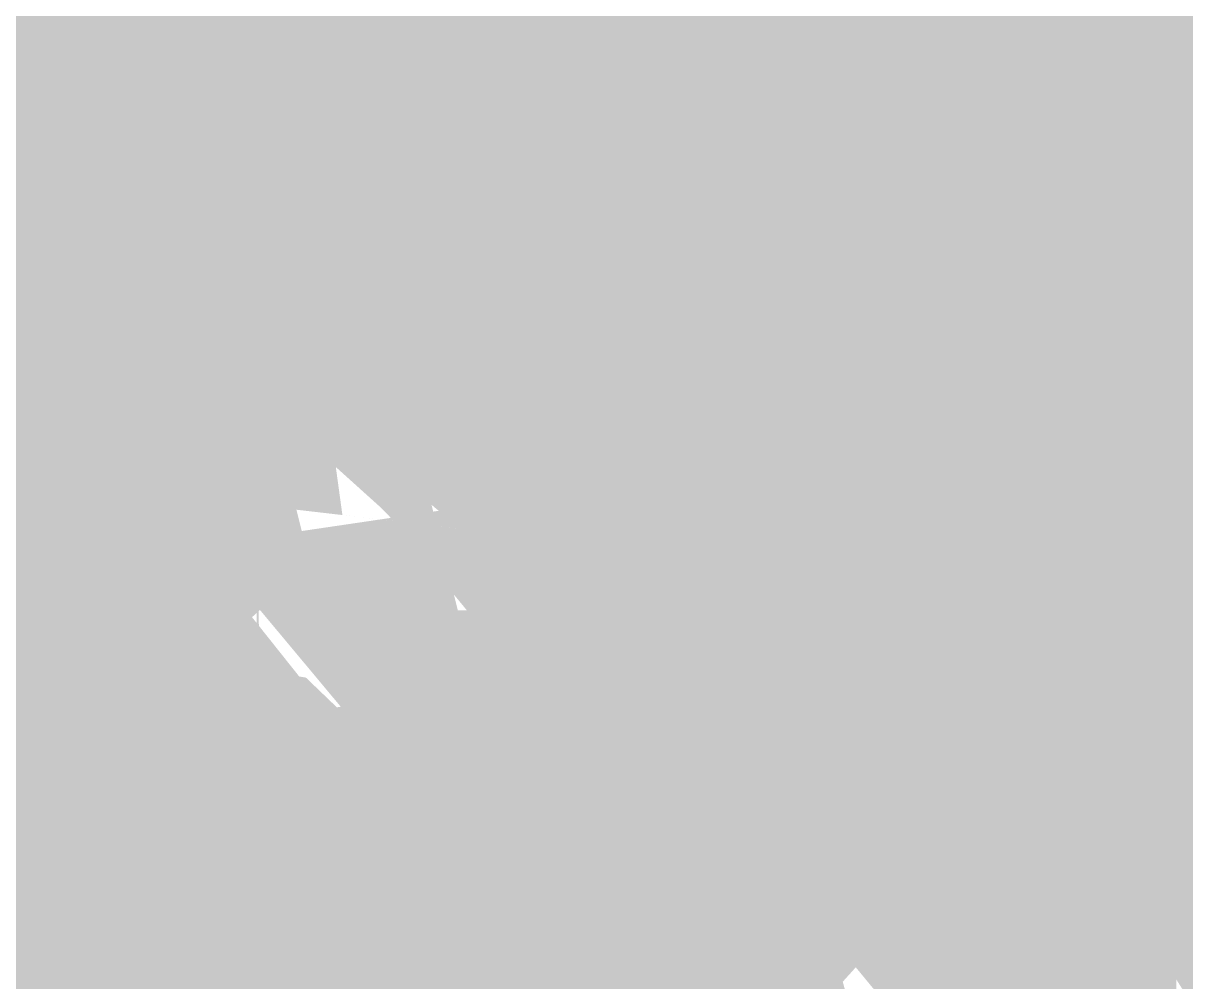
# Model space of a CAD drawing. Header units: millimetres. Extents: x -0.5 to 77.7, y -66.2 to -6.
# Drawn here: x 65.5658 to 65.9406, y -60.2802 to -59.9712 of the extents above; entities that cross this region are included whole.
import ezdxf

# ---------------------------------------------------------------- set-up
doc = ezdxf.new("R2010")
doc.units = ezdxf.units.MM
doc.header["$MEASUREMENT"] = 0
doc.layers.add('Inner1', color=7, linetype='Continuous', true_color=0x999966)
doc.layers.add('Top-Silkscreen-Layer', color=7, linetype='Continuous', true_color=0xffcc00)

msp = doc.modelspace()

# ---------------------------------------------------------------- hatches: boundary and pattern name
at = {"layer": 'Inner1'}
msp.add_hatch(color=256, dxfattribs=at).paths.add_polyline_path([(77.23901, -6.45415), (77.23901, -65.68199), (-0.02286, -65.68199), (-0.02286, -6.45415)])
at = {"layer": 'Top-Silkscreen-Layer'}
msp.add_hatch(color=256, dxfattribs=at).paths.add_polyline_path([(65.83092, -59.99481), (65.81728, -60.01448), (65.81103, -60.0258), (65.81681, -60.03544), (65.81633, -60.05416), (65.80767, -60.04365), (65.80528, -60.03408), (65.79751, -60.03403), (65.78217, -60.02229), (65.78116, -60.01493), (65.76847, -60.01346), (65.75579, -60.01199), (65.75335, -60.00222), (65.75091, -59.99246), (65.74461, -59.99339), (65.73831, -59.99431), (65.73831, -60.00164), (65.74617, -60.01284), (65.75403, -60.02209), (65.76906, -60.03564), (65.77864, -60.04545), (65.81594, -60.09073), (65.84544, -60.10182), (65.8485, -60.09593), (65.8452, -60.0893), (65.83582, -60.07748), (65.82973, -60.07229), (65.83551, -60.06717), (65.84942, -60.05101), (65.86829, -60.07195), (65.89643, -60.097), (65.90941, -60.08804), (65.9195, -60.12518), (65.92591, -60.15103), (65.9291, -60.15499), (65.9347, -60.14977), (65.94465, -60.13585), (65.94901, -60.12715), (65.95364, -60.13331), (65.96314, -60.14862), (65.98928, -60.1086), (65.99283, -60.08096), (65.99684, -60.07754), (66.00144, -60.08148), (66.00502, -60.10841), (65.99962, -60.11942), (66.0014, -60.13197), (66.01005, -60.15557), (66.01692, -60.16662), (66.02773, -60.16662), (66.03854, -60.16662), (66.03737, -60.15632), (66.04285, -60.13128), (66.04494, -60.14887), (66.04397, -60.16646), (66.05768, -60.16949), (66.08218, -60.17251), (66.09297, -60.17251), (66.09864, -60.17914), (66.10796, -60.19458), (66.11161, -60.20339), (66.12209, -60.19071), (66.14761, -60.19318), (66.16681, -60.15106), (66.1646, -60.13991), (66.16952, -60.12865), (66.17445, -60.1174), (66.16777, -60.10313), (66.15018, -60.09646), (66.14005, -60.11186), (66.13393, -60.11748), (66.12696, -60.1142), (66.11522, -60.10344), (66.11047, -60.09596), (66.102, -60.10331), (66.0777, -60.10347), (66.06968, -60.09629), (66.0728, -60.09095), (66.0837, -60.08169), (66.08787, -60.06233), (66.07598, -60.04768), (66.05235, -60.05028), (66.03375, -60.05054), (66.00359, -60.05484), (65.99213, -60.05768), (65.95506, -60.05339), (65.95186, -60.05911), (65.94049, -60.04597), (65.92913, -60.03283), (65.92166, -60.03787), (65.91114, -60.0488), (65.89167, -60.04027), (65.87987, -60.02584), (65.88622, -60.01387), (65.89257, -60.0019), (65.88791, -59.99708), (65.88324, -59.99227), (65.87726, -59.99556), (65.86826, -60.00469), (65.84868, -59.99849), (65.8383, -59.98647)])

# ---------------------------------------------------------------- linework, layer by layer
at = {"layer": 'Top-Silkscreen-Layer', "const_width": 0.254}
for points in [[(66.07598, -60.04768), (66.05235, -60.05028), (66.03375, -60.05054), (66.00359, -60.05484), (65.99213, -60.05768), (65.95506, -60.05339), (65.95186, -60.05911), (65.94049, -60.04597), (65.92913, -60.03283), (65.92166, -60.03787), (65.91114, -60.0488), (65.89167, -60.04027), (65.87987, -60.02584), (65.88622, -60.01387), (65.89257, -60.0019), (65.88791, -59.99708), (65.88324, -59.99227), (65.87726, -59.99556), (65.86826, -60.00469), (65.84868, -59.99849), (65.8383, -59.98647), (65.83092, -59.99481), (65.81728, -60.01448), (65.81103, -60.0258), (65.81681, -60.03544), (65.81633, -60.05416), (65.80767, -60.04365), (65.80528, -60.03408), (65.79751, -60.03403), (65.78217, -60.02229), (65.78116, -60.01493), (65.76847, -60.01346), (65.75579, -60.01199), (65.75335, -60.00222), (65.75091, -59.99246), (65.74461, -59.99339), (65.73831, -59.99431), (65.73831, -60.00164), (65.74617, -60.01284), (65.75403, -60.02209), (65.76906, -60.03564), (65.77864, -60.04545), (65.81594, -60.09073), (65.84544, -60.10182), (65.8485, -60.09593), (65.8452, -60.0893), (65.83582, -60.07748), (65.82973, -60.07229), (65.83551, -60.06717), (65.84942, -60.05101), (65.86829, -60.07195), (65.89643, -60.097), (65.90941, -60.08804), (65.9195, -60.12518), (65.92591, -60.15103), (65.9291, -60.15499), (65.9347, -60.14977), (65.94465, -60.13585), (65.94901, -60.12715), (65.95364, -60.13331), (65.96314, -60.14862), (65.98928, -60.1086), (65.99283, -60.08096), (65.99684, -60.07754), (66.00144, -60.08148), (66.00502, -60.10841), (65.99962, -60.11942), (66.0014, -60.13197), (66.01005, -60.15557), (66.01692, -60.16662), (66.02773, -60.16662), (66.03854, -60.16662), (66.03737, -60.15632), (66.04285, -60.13128), (66.04494, -60.14887), (66.04397, -60.16646), (66.05768, -60.16949), (66.08218, -60.17251)], [(65.78415, -60.4161), (65.75573, -60.38951), (65.74561, -60.38119), (65.73918, -60.38583), (65.70748, -60.38501), (65.6995, -60.37958), (65.68821, -60.38269), (65.67693, -60.38579), (65.67334, -60.38206), (65.66976, -60.37833), (65.67907, -60.37041), (65.68835, -60.35455), (65.68832, -60.34661), (65.68073, -60.34277), (65.66544, -60.32073), (65.64384, -60.3243), (65.63635, -60.33944), (65.63065, -60.34476), (65.62378, -60.33653), (65.61691, -60.31983), (65.59695, -60.30064), (65.58545, -60.29864), (65.57512, -60.28565), (65.55459, -60.28608), (65.52177, -60.30959), (65.51407, -60.31159), (65.51407, -60.30408), (65.51693, -60.29475), (65.51666, -60.27855), (65.51204, -60.28444), (65.51055, -60.29033), (65.49837, -60.29033), (65.48266, -60.28593), (65.47911, -60.28152), (65.48366, -60.27437), (65.49404, -60.2653), (65.48978, -60.25793), (65.47408, -60.2396), (65.46682, -60.24394), (65.45685, -60.26477), (65.44888, -60.27604), (65.44709, -60.2702), (65.44112, -60.26271), (65.43694, -60.24971)], [(66.0777, -60.10347), (66.06968, -60.09629), (66.0728, -60.09095)], [(65.87115, -60.42402), (65.85737, -60.43924), (65.85834, -60.4064), (65.85958, -60.39779), (65.84704, -60.3803), (65.82999, -60.36741), (65.82558, -60.37391), (65.82732, -60.39924), (65.82907, -60.42457)], [(66.03574, -60.51736), (66.04261, -60.49945), (66.04707, -60.5105)], [(65.42219, -60.34217), (65.44028, -60.34556), (65.46836, -60.35074), (65.5076, -60.37319), (65.51495, -60.38411), (65.51872, -60.38734), (65.52964, -60.37969), (65.54057, -60.37204), (65.54335, -60.37717), (65.56876, -60.39489), (65.60313, -60.4171)], [(65.94799, -60.44197), (65.93114, -60.42307), (65.91809, -60.42729)], [(65.82207, -60.43295), (65.81508, -60.44134), (65.80876, -60.43785)]]:
    msp.add_lwpolyline(points, dxfattribs=at)

doc.saveas('drawing.dxf')
